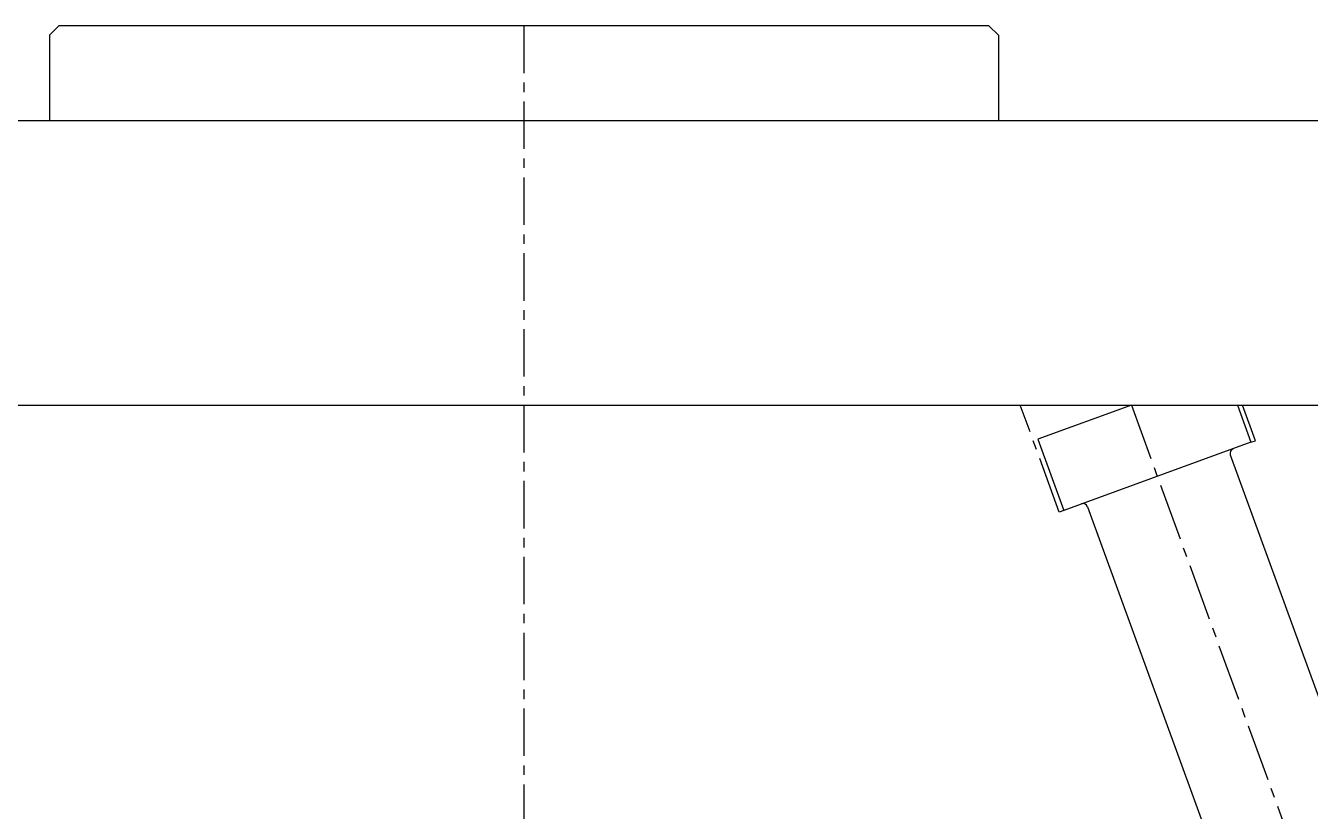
# Model space of a CAD drawing. Header units: millimetres. Extents: x 29875 to 31218, y -21313 to -20364.
# Drawn here: x 30500.3 to 30635.7, y -20985.1 to -20902.2 of the extents above; entities that cross this region are included whole.
import ezdxf

# ---------------------------------------------------------------- set-up
doc = ezdxf.new("R2010")
doc.units = ezdxf.units.MM
doc.header["$LTSCALE"] = 8
doc.linetypes.add('CENTER', pattern=[2, 1.25, -0.25, 0.25, -0.25])
doc.linetypes.add('CENTER2', pattern=[1.125, 0.75, -0.125, 0.125, -0.125])
doc.layers.add('CL', color=1, linetype='Continuous')
doc.layers.add('PIN', color=5, linetype='Continuous')

msp = doc.modelspace()

# ---------------------------------------------------------------- linework, layer by layer
at = {"linetype": 'Continuous'}
for p, q in [((30502.82, -20903.233), (30503.82, -20902.233)), ((30601.82, -20902.233), (30503.82, -20902.233)), ((30602.82, -20903.233), (30601.82, -20902.233)), ((30502.82, -20903.233), (30502.82, -20912.233)), ((30602.82, -20903.233), (30602.82, -20912.233)), ((30380.82, -20912.233), (30724.82, -20912.233)), ((30380.82, -20942.233), (30724.82, -20942.233))]:
    msp.add_line(p, q, dxfattribs=at)
at = {"layer": 'CL', "color": 7, "linetype": 'CENTER', "ltscale": 0.5}
msp.add_line((30552.82, -20902.233), (30552.82, -21283.233), dxfattribs=at)
at = {"layer": 'PIN', "linetype": 'CENTER2'}
for p, q in [((30609.219, -20953.513), (30605.114, -20942.233)), ((30616.82, -20942.233), (30666.32, -21078.233)), ((30629.893, -20945.988), (30628.526, -20942.233)), ((30629.423, -20946.159), (30629.893, -20945.988)), ((30609.689, -20953.342), (30609.219, -20953.513))]:
    msp.add_line(p, q, dxfattribs=at)
at = {"layer": 'PIN'}
for p, q in [((30616.82, -20942.233), (30606.953, -20945.824)), ((30627.994, -20942.233), (30629.423, -20946.159)), ((30606.953, -20945.824), (30609.689, -20953.342)), ((30629.423, -20946.159), (30609.689, -20953.342)), ((30627.245, -20947.484), (30668.473, -21060.758)), ((30612.209, -20952.956), (30653.438, -21066.23))]:
    msp.add_line(p, q, dxfattribs=at)
for centre, start, end in [((30627.714, -20947.313), 110, 200), ((30611.74, -20953.127), 20, 110)]:
    msp.add_arc(centre, 0.5, start, end, dxfattribs=at)

doc.saveas('drawing.dxf')
